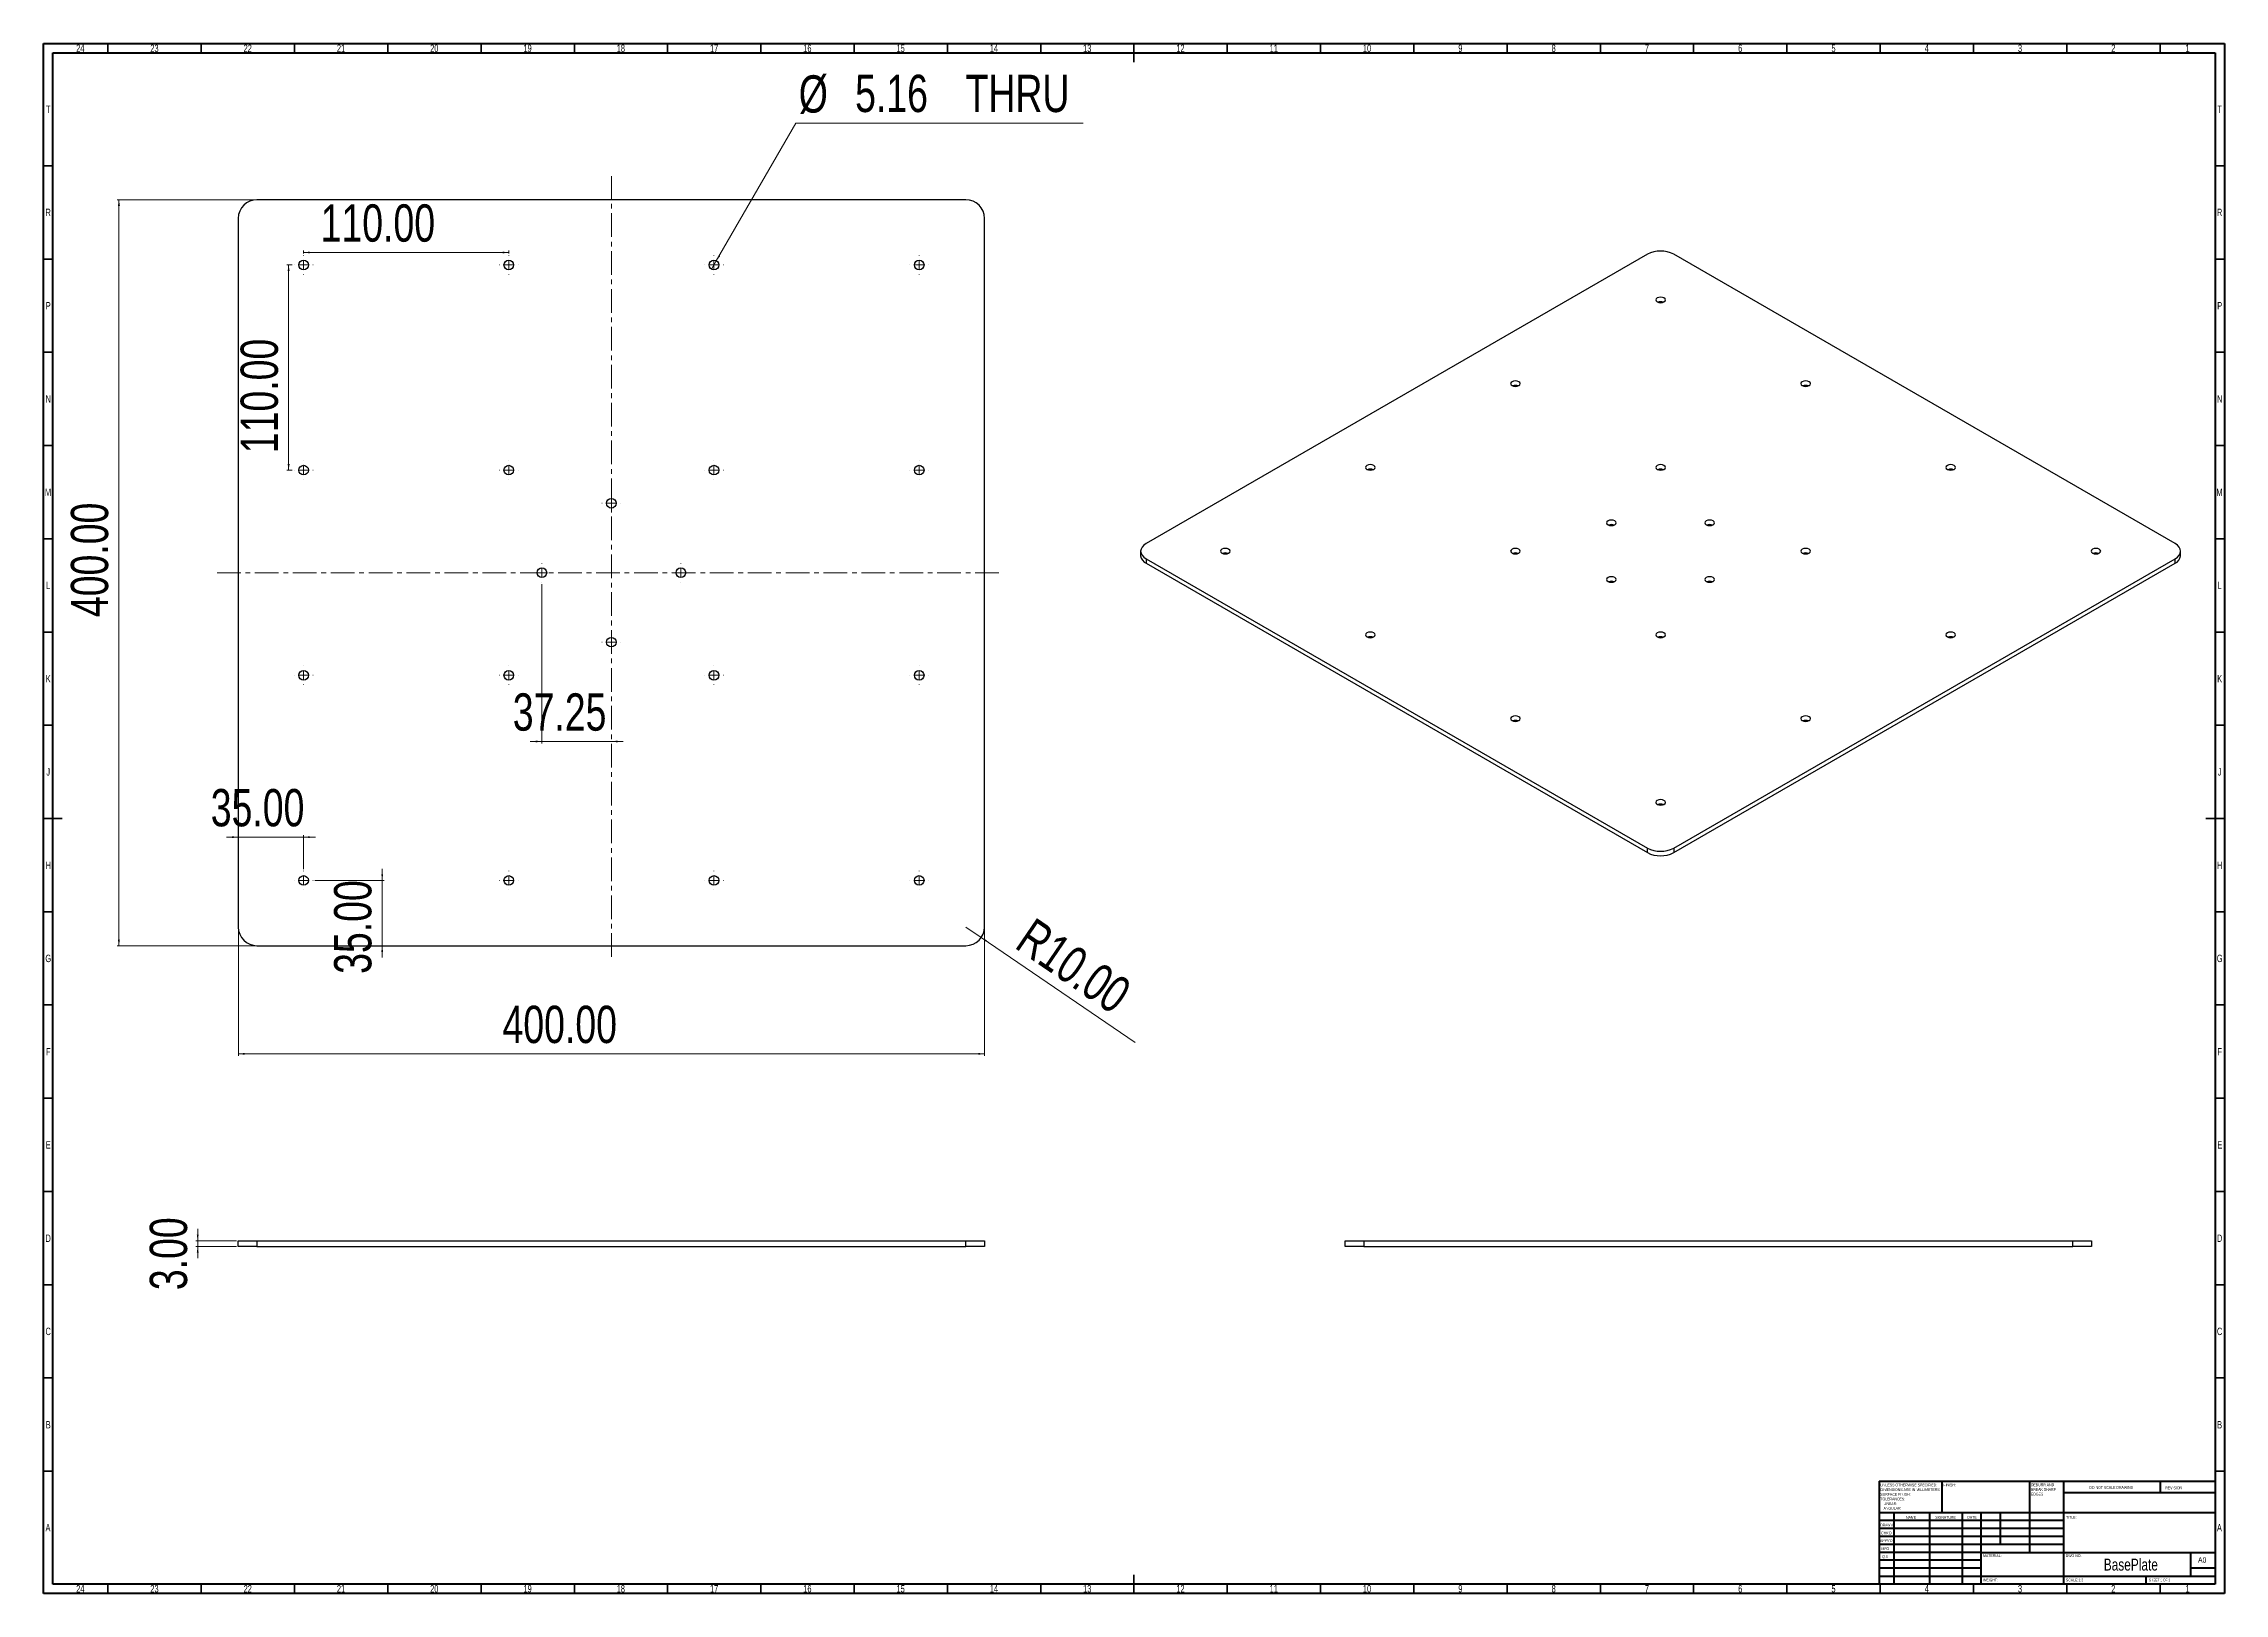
# Model space of a CAD drawing. Header units: millimetres. Extents: x 15 to 1184, y 5 to 836.
import ezdxf

# ---------------------------------------------------------------- set-up
doc = ezdxf.new("R2010")
doc.units = ezdxf.units.MM
doc.linetypes.add('CENTERX2', pattern=[20.32, 12.7, -2.54, 2.54, -2.54])
doc.styles.add('SLDTEXTSTYLE0', font='TXT', dxfattribs={"width": 0.75})
doc.styles.add('SLDTEXTSTYLE1', font='TXT', dxfattribs={"width": 0.686449})
doc.styles.add('SLDTEXTSTYLE2', font='TXT', dxfattribs={"width": 0.6875})
doc.dimstyles.new('SLDDIMSTYLE0', dxfattribs={"dimtxt": 20, "dimasz": 3.302, "dimexe": 0, "dimexo": 0.0625, "dimgap": 5, "dimtad": 1, "dimrnd": 1e-09, "dimzin": 4, "dimdsep": 46, "dimtxsty": 'SLDTEXTSTYLE0', "dimsah": 1, "dimcen": 0.09, "dimadec": 0, "dimazin": 1, "dimtfac": 1, "dimtmove": 0, "dimatfit": 0, "dimfxl": 0, "dimfrac": 2, "dimtolj": 1, "dimtzin": 12, "dimarcsym": 0})
doc.dimstyles.new('SLDDIMSTYLE1', dxfattribs={"dimtxt": 20, "dimasz": 3.302, "dimexe": 0, "dimexo": 0.0625, "dimgap": 5, "dimtad": 1, "dimrnd": 1e-09, "dimzin": 4, "dimdsep": 46, "dimtxsty": 'SLDTEXTSTYLE0', "dimsah": 1, "dimcen": 0.09, "dimadec": 0, "dimazin": 1, "dimtfac": 1, "dimtofl": 0, "dimtmove": 0, "dimatfit": 3, "dimfxl": 0, "dimfrac": 2, "dimtolj": 1, "dimtzin": 12, "dimarcsym": 0})
doc.dimstyles.new('SLDDIMSTYLE2', dxfattribs={"dimtxt": 20, "dimasz": 3.302, "dimexe": 0, "dimexo": 0.0625, "dimgap": 5, "dimtad": 1, "dimrnd": 1e-09, "dimzin": 4, "dimdsep": 46, "dimtxsty": 'SLDTEXTSTYLE0', "dimsah": 1, "dimcen": 0, "dimadec": 0, "dimazin": 1, "dimtfac": 1, "dimtofl": 0, "dimtmove": 0, "dimatfit": 3, "dimfxl": 0, "dimfrac": 2, "dimtolj": 1, "dimtzin": 12, "dimarcsym": 0})
doc.dimstyles.new('SLDDIMSTYLE3', dxfattribs={"dimtxt": 20, "dimasz": 3.302, "dimexe": 0, "dimexo": 0.0625, "dimgap": 5, "dimtad": 1, "dimrnd": 1e-09, "dimzin": 12, "dimdsep": 46, "dimtxsty": 'SLDTEXTSTYLE0', "dimsah": 1, "dimcen": 0.09, "dimadec": 0, "dimazin": 3, "dimtfac": 1, "dimtmove": 0, "dimatfit": 0, "dimfxl": 0, "dimfrac": 2, "dimtolj": 1, "dimtzin": 12, "dimarcsym": 0})
doc.dimstyles.new('SLDDIMSTYLE4', dxfattribs={"dimtxt": 20, "dimasz": 3.302, "dimexe": 0, "dimexo": 0.0625, "dimgap": 5, "dimtad": 0, "dimtih": 1, "dimtoh": 1, "dimrnd": 1e-09, "dimzin": 12, "dimdsep": 46, "dimtxsty": 'SLDTEXTSTYLE0', "dimblk1": 'NONE', "dimsah": 1, "dimcen": 0, "dimadec": 0, "dimazin": 3, "dimtfac": 1, "dimtmove": 0, "dimatfit": 3, "dimldrblk": 'NONE', "dimfxl": 0, "dimfrac": 2, "dimtolj": 1, "dimtzin": 12, "dimarcsym": 0})

# ---------------------------------------------------------------- blocks, each defined once
blk = doc.blocks.new('SW_NOTE_0')
at = {"color": 0, "linetype": 'Continuous', "lineweight": 0, "char_height": 1.5, "attachment_point": 1, "style": 'SLDTEXTSTYLE0'}
for s, insert in [('UNLESS OTHERWISE SPECIFIED:', (0, 1.9)), ('TOLERANCES:', (0, -5.6)), ('DIMENSIONS ARE IN MILLIMETERS', (0, -0.6)), ('SURFACE FINISH:', (0, -3.1)), ('ANGULAR:', (1.7, -10.6)), ('LINEAR:', (1.7, -8.1))]:
    blk.add_mtext(s, dxfattribs=dict(at, insert=insert))
blk = doc.blocks.new('SW_NOTE_0_1')
at = {"color": 0, "linetype": 'Continuous', "lineweight": 0, "char_height": 1.5, "attachment_point": 1, "style": 'SLDTEXTSTYLE0'}
for s, insert in [('DEBURR AND', (0, 1.9)), ('BREAK SHARP', (0, -0.6)), ('EDGES', (0, -3.1))]:
    blk.add_mtext(s, dxfattribs=dict(at, insert=insert))
blk = doc.blocks.new('_D')
at = {"color": 7, "linetype": 'Continuous', "lineweight": 0}
for p, q in [((97.6, 194), (97.6, 200.4)), ((118.4, 194), (96.6, 194)), ((118.4, 191), (96.6, 191)), ((97.6, 194), (97.6, 191)), ((97.6, 191), (97.6, 184.7))]:
    blk.add_line(p, q, dxfattribs=at)
at = {"color": 7, "linetype": 'Continuous', "lineweight": 18}
for points in [[(97.6, 194), (98.1, 197.3), (97.1, 197.3)], [(97.6, 191), (97.1, 187.7), (98.1, 187.7)]]:
    blk.add_solid(points, dxfattribs=at)
at = {"color": 7, "linetype": 'Continuous', "lineweight": 18, "insert": (71.9, 167.6), "char_height": 20, "attachment_point": 1, "rotation": 90, "style": 'SLDTEXTSTYLE0'}
blk.add_mtext('3.00', dxfattribs=at)
blk = doc.blocks.new('_D_1')
at = {"color": 7, "linetype": 'Continuous', "lineweight": 0}
for p, q in [((128.4, 752.3), (54.4, 752.3)), ((55.4, 752.3), (55.4, 352.3)), ((128.4, 352.3), (54.4, 352.3))]:
    blk.add_line(p, q, dxfattribs=at)
at = {"color": 7, "linetype": 'Continuous', "lineweight": 18}
for points in [[(55.4, 752.3), (54.8, 749), (55.9, 749)], [(55.4, 352.3), (55.9, 355.6), (54.8, 355.6)]]:
    blk.add_solid(points, dxfattribs=at)
at = {"color": 7, "linetype": 'Continuous', "lineweight": 18, "insert": (29.6, 528.5), "char_height": 20, "attachment_point": 1, "rotation": 90, "style": 'SLDTEXTSTYLE0'}
blk.add_mtext('400.00', dxfattribs=at)
blk = doc.blocks.new('_D_2')
at = {"color": 7, "linetype": 'Continuous', "lineweight": 0}
for p, q in [((119.4, 361.3), (119.4, 293.3)), ((519.4, 361.3), (519.4, 293.3)), ((119.4, 294.3), (519.4, 294.3))]:
    blk.add_line(p, q, dxfattribs=at)
at = {"color": 7, "linetype": 'Continuous', "lineweight": 18}
for points in [[(119.4, 294.3), (122.7, 293.8), (122.7, 294.8)], [(519.4, 294.3), (516, 294.8), (516, 293.8)]]:
    blk.add_solid(points, dxfattribs=at)
at = {"color": 7, "linetype": 'Continuous', "lineweight": 18, "insert": (261, 320.1), "char_height": 20, "attachment_point": 1, "style": 'SLDTEXTSTYLE0'}
blk.add_mtext('400.00', dxfattribs=at)
blk = doc.blocks.new('_D_3')
at = {"color": 7, "linetype": 'Continuous', "lineweight": 0}
for q in [(509.4, 362.3), (600.2, 300.4)]:
    blk.add_line((517.6, 356.7), q, dxfattribs=at)
at = {"color": 7, "linetype": 'Continuous', "lineweight": 18}
blk.add_solid([(517.6, 356.7), (520.1, 354.4), (520.6, 355.2)], dxfattribs=at)
at = {"color": 7, "linetype": 'Continuous', "lineweight": 18, "insert": (546.1, 368), "char_height": 20, "attachment_point": 1, "rotation": 325.7357, "style": 'SLDTEXTSTYLE0'}
blk.add_mtext('R10.00', dxfattribs=at)
blk = doc.blocks.new('_D_4')
at = {"color": 7, "linetype": 'Continuous', "lineweight": 0}
for p, q in [((119.4, 410.5), (113, 410.5)), ((154.4, 410.5), (119.4, 410.5)), ((154.4, 393.4), (154.4, 411.5)), ((154.4, 410.5), (160.7, 410.5))]:
    blk.add_line(p, q, dxfattribs=at)
at = {"color": 7, "linetype": 'Continuous', "lineweight": 18}
for points in [[(119.4, 410.5), (116, 411), (116, 410)], [(154.4, 410.5), (157.7, 410), (157.7, 411)]]:
    blk.add_solid(points, dxfattribs=at)
at = {"color": 7, "linetype": 'Continuous', "lineweight": 18, "insert": (104.6, 436.3), "char_height": 20, "attachment_point": 1, "style": 'SLDTEXTSTYLE0'}
blk.add_mtext('35.00', dxfattribs=at)
blk = doc.blocks.new('_D_5')
at = {"color": 7, "linetype": 'Continuous', "lineweight": 0}
for p, q in [((160.4, 387.3), (197.5, 387.3)), ((196.5, 387.3), (196.5, 393.6)), ((196.5, 387.3), (196.5, 352.3)), ((196.5, 352.3), (196.5, 345.9))]:
    blk.add_line(p, q, dxfattribs=at)
at = {"color": 7, "linetype": 'Continuous', "lineweight": 18}
for points in [[(196.5, 387.3), (197, 390.6), (196, 390.6)], [(196.5, 352.3), (196, 349), (197, 349)]]:
    blk.add_solid(points, dxfattribs=at)
at = {"color": 7, "linetype": 'Continuous', "lineweight": 18, "insert": (170.7, 337.2), "char_height": 20, "attachment_point": 1, "rotation": 90, "style": 'SLDTEXTSTYLE0'}
blk.add_mtext('35.00', dxfattribs=at)
blk = doc.blocks.new('_D_6')
at = {"color": 7, "linetype": 'Continuous', "lineweight": 0}
for p, q in [((154.4, 723.4), (154.4, 725)), ((264.4, 723.4), (264.4, 725)), ((154.4, 724), (264.4, 724))]:
    blk.add_line(p, q, dxfattribs=at)
at = {"color": 7, "linetype": 'Continuous', "lineweight": 18}
for points in [[(154.4, 724), (157.7, 723.5), (157.7, 724.5)], [(264.4, 724), (261, 724.5), (261, 723.5)]]:
    blk.add_solid(points, dxfattribs=at)
at = {"color": 7, "linetype": 'Continuous', "lineweight": 18, "insert": (163.5, 749.8), "char_height": 20, "attachment_point": 1, "style": 'SLDTEXTSTYLE0'}
blk.add_mtext('110.00', dxfattribs=at)
blk = doc.blocks.new('_D_7')
at = {"color": 7, "linetype": 'Continuous', "lineweight": 0}
for p, q in [((148.3, 717.3), (145.3, 717.3)), ((146.3, 717.3), (146.3, 607.3)), ((148.3, 607.3), (145.3, 607.3))]:
    blk.add_line(p, q, dxfattribs=at)
at = {"color": 7, "linetype": 'Continuous', "lineweight": 18}
for points in [[(146.3, 717.3), (145.8, 714), (146.9, 714)], [(146.3, 607.3), (146.9, 610.6), (145.8, 610.6)]]:
    blk.add_solid(points, dxfattribs=at)
at = {"color": 7, "linetype": 'Continuous', "lineweight": 18, "insert": (120.6, 616.4), "char_height": 20, "attachment_point": 1, "rotation": 90, "style": 'SLDTEXTSTYLE0'}
blk.add_mtext('110.00', dxfattribs=at)
blk = doc.blocks.new('_D_8')
at = {"color": 7, "linetype": 'Continuous', "lineweight": 0}
for p, q in [((282.1, 546.2), (282.1, 460.8)), ((282.1, 461.8), (275.8, 461.8)), ((282.1, 461.8), (319.4, 461.8)), ((319.4, 461.8), (325.7, 461.8))]:
    blk.add_line(p, q, dxfattribs=at)
at = {"color": 7, "linetype": 'Continuous', "lineweight": 18}
for points in [[(282.1, 461.8), (278.8, 462.3), (278.8, 461.3)], [(319.4, 461.8), (322.7, 461.3), (322.7, 462.3)]]:
    blk.add_solid(points, dxfattribs=at)
at = {"color": 7, "linetype": 'Continuous', "lineweight": 18, "insert": (266.5, 487.6), "char_height": 20, "attachment_point": 1, "style": 'SLDTEXTSTYLE0'}
blk.add_mtext('37.25', dxfattribs=at)
blk = doc.blocks.new('_D_9')
at = {"color": 7, "linetype": 'Continuous', "lineweight": 0}
for p, q in [((375.6, 719.5), (418.2, 793.3)), ((418.2, 793.3), (572.3, 793.3)), ((373.1, 715.1), (375.6, 719.5))]:
    blk.add_line(p, q, dxfattribs=at)
at = {"color": 7, "linetype": 'Continuous', "lineweight": 18}
blk.add_solid([(375.6, 719.5), (377.7, 722.1), (376.9, 722.6)], dxfattribs=at)
at = {"color": 7, "linetype": 'Continuous', "lineweight": 18, "char_height": 20, "attachment_point": 1, "style": 'SLDTEXTSTYLE0'}
for s, insert in [('%%c', (419.8, 819)), ('5.16', (450, 819.3)), ('THRU', (509.2, 819.3))]:
    blk.add_mtext(s, dxfattribs=dict(at, insert=insert))
blk = doc.blocks.new('_None')
blk = doc.blocks.new('SW_CENTERMARKSYMBOL_0')
at = {"color": 0, "linetype": 'Continuous', "lineweight": 18}
for p, q in [((-5, 0), (-5.08, 0)), ((0, 0), (-2.5, 0)), ((0, 5), (0, 5.08)), ((0, 0), (0, 2.5)), ((0, 0), (0, -2.5)), ((0, 0), (2.5, 0)), ((5, 0), (5.08, 0)), ((0, -5), (0, -5.08))]:
    blk.add_line(p, q, dxfattribs=at)
blk = doc.blocks.new('SW_CENTERMARKSYMBOL_1')
at = {"color": 0, "linetype": 'Continuous', "lineweight": 18}
for p, q in [((-5, 0), (-5.08, 0)), ((0, 0), (-2.5, 0)), ((0, 5), (0, 5.08)), ((0, 0), (0, 2.5)), ((0, 0), (0, -2.5)), ((0, 0), (2.5, 0)), ((5, 0), (5.08, 0)), ((0, -5), (0, -5.08))]:
    blk.add_line(p, q, dxfattribs=at)
blk = doc.blocks.new('SW_CENTERMARKSYMBOL_2')
at = {"color": 0, "linetype": 'Continuous', "lineweight": 18}
for p, q in [((-5, 0), (-5.08, 0)), ((0, 0), (-2.5, 0)), ((0, 5), (0, 5.08)), ((0, 0), (0, 2.5)), ((0, 0), (0, -2.5)), ((0, 0), (2.5, 0)), ((5, 0), (5.08, 0)), ((0, -5), (0, -5.08))]:
    blk.add_line(p, q, dxfattribs=at)
blk = doc.blocks.new('SW_CENTERMARKSYMBOL_3')
at = {"color": 0, "linetype": 'Continuous', "lineweight": 18}
for p, q in [((-5, 0), (-5.08, 0)), ((0, 0), (-2.5, 0)), ((0, 5), (0, 5.08)), ((0, 0), (0, 2.5)), ((0, 0), (0, -2.5)), ((0, 0), (2.5, 0)), ((5, 0), (5.08, 0)), ((0, -5), (0, -5.08))]:
    blk.add_line(p, q, dxfattribs=at)
blk = doc.blocks.new('SW_CENTERMARKSYMBOL_4')
at = {"color": 0, "linetype": 'Continuous', "lineweight": 18}
for p, q in [((-5, 0), (-5.08, 0)), ((0, 0), (-2.5, 0)), ((0, 5), (0, 5.08)), ((0, 0), (0, 2.5)), ((0, 0), (0, -2.5)), ((0, 0), (2.5, 0)), ((5, 0), (5.08, 0)), ((0, -5), (0, -5.08))]:
    blk.add_line(p, q, dxfattribs=at)
blk = doc.blocks.new('SW_CENTERMARKSYMBOL_5')
at = {"color": 0, "linetype": 'Continuous', "lineweight": 18}
for p, q in [((-5, 0), (-5.08, 0)), ((0, 0), (-2.5, 0)), ((0, 5), (0, 5.08)), ((0, 0), (0, 2.5)), ((0, 0), (0, -2.5)), ((0, 0), (2.5, 0)), ((5, 0), (5.08, 0)), ((0, -5), (0, -5.08))]:
    blk.add_line(p, q, dxfattribs=at)
blk = doc.blocks.new('SW_CENTERMARKSYMBOL_6')
at = {"color": 0, "linetype": 'Continuous', "lineweight": 18}
for p, q in [((-5, 0), (-5.08, 0)), ((0, 0), (-2.5, 0)), ((0, 5), (0, 5.08)), ((0, 0), (0, 2.5)), ((0, 0), (0, -2.5)), ((0, 0), (2.5, 0)), ((5, 0), (5.08, 0)), ((0, -5), (0, -5.08))]:
    blk.add_line(p, q, dxfattribs=at)
blk = doc.blocks.new('SW_CENTERMARKSYMBOL_7')
at = {"color": 0, "linetype": 'Continuous', "lineweight": 18}
for p, q in [((-5, 0), (-5.08, 0)), ((0, 0), (-2.5, 0)), ((0, 5), (0, 5.08)), ((0, 0), (0, 2.5)), ((0, 0), (0, -2.5)), ((0, 0), (2.5, 0)), ((5, 0), (5.08, 0)), ((0, -5), (0, -5.08))]:
    blk.add_line(p, q, dxfattribs=at)
blk = doc.blocks.new('SW_CENTERMARKSYMBOL_8')
at = {"color": 0, "linetype": 'Continuous', "lineweight": 18}
for p, q in [((-5, 0), (-5.08, 0)), ((0, 0), (-2.5, 0)), ((0, 5), (0, 5.08)), ((0, 0), (0, 2.5)), ((0, 0), (0, -2.5)), ((0, 0), (2.5, 0)), ((5, 0), (5.08, 0)), ((0, -5), (0, -5.08))]:
    blk.add_line(p, q, dxfattribs=at)
blk = doc.blocks.new('SW_CENTERMARKSYMBOL_9')
at = {"color": 0, "linetype": 'Continuous', "lineweight": 18}
for p, q in [((-5, 0), (-5.08, 0)), ((0, 0), (-2.5, 0)), ((0, 5), (0, 5.08)), ((0, 0), (0, 2.5)), ((0, 0), (0, -2.5)), ((0, 0), (2.5, 0)), ((5, 0), (5.08, 0)), ((0, -5), (0, -5.08))]:
    blk.add_line(p, q, dxfattribs=at)
blk = doc.blocks.new('SW_CENTERMARKSYMBOL_10')
at = {"color": 0, "linetype": 'Continuous', "lineweight": 18}
for p, q in [((-5, 0), (-5.08, 0)), ((0, 0), (-2.5, 0)), ((0, 5), (0, 5.08)), ((0, 0), (0, 2.5)), ((0, 0), (0, -2.5)), ((0, 0), (2.5, 0)), ((5, 0), (5.08, 0)), ((0, -5), (0, -5.08))]:
    blk.add_line(p, q, dxfattribs=at)
blk = doc.blocks.new('SW_CENTERMARKSYMBOL_11')
at = {"color": 0, "linetype": 'Continuous', "lineweight": 18}
for p, q in [((-5, 0), (-5.08, 0)), ((0, 0), (-2.5, 0)), ((0, 5), (0, 5.08)), ((0, 0), (0, 2.5)), ((0, 0), (0, -2.5)), ((0, 0), (2.5, 0)), ((5, 0), (5.08, 0)), ((0, -5), (0, -5.08))]:
    blk.add_line(p, q, dxfattribs=at)
blk = doc.blocks.new('SW_CENTERMARKSYMBOL_12')
at = {"color": 0, "linetype": 'Continuous', "lineweight": 18}
for p, q in [((-5, 0), (-5.08, 0)), ((0, 0), (-2.5, 0)), ((0, 5), (0, 5.08)), ((0, 0), (0, 2.5)), ((0, 0), (0, -2.5)), ((0, 0), (2.5, 0)), ((5, 0), (5.08, 0)), ((0, -5), (0, -5.08))]:
    blk.add_line(p, q, dxfattribs=at)
blk = doc.blocks.new('SW_CENTERMARKSYMBOL_13')
at = {"color": 0, "linetype": 'Continuous', "lineweight": 18}
for p, q in [((-5, 0), (-5.08, 0)), ((0, 0), (-2.5, 0)), ((0, 5), (0, 5.08)), ((0, 0), (0, 2.5)), ((0, 0), (0, -2.5)), ((0, 0), (2.5, 0)), ((5, 0), (5.08, 0)), ((0, -5), (0, -5.08))]:
    blk.add_line(p, q, dxfattribs=at)
blk = doc.blocks.new('SW_CENTERMARKSYMBOL_14')
at = {"color": 0, "linetype": 'Continuous', "lineweight": 18}
for p, q in [((-5, 0), (-5.08, 0)), ((0, 0), (-2.5, 0)), ((0, 5), (0, 5.08)), ((0, 0), (0, 2.5)), ((0, 0), (0, -2.5)), ((0, 0), (2.5, 0)), ((5, 0), (5.08, 0)), ((0, -5), (0, -5.08))]:
    blk.add_line(p, q, dxfattribs=at)
blk = doc.blocks.new('SW_CENTERMARKSYMBOL_15')
at = {"color": 0, "linetype": 'Continuous', "lineweight": 18}
for p, q in [((-5, 0), (-5.08, 0)), ((0, 0), (-2.5, 0)), ((0, 5), (0, 5.08)), ((0, 0), (0, 2.5)), ((0, 0), (0, -2.5)), ((0, 0), (2.5, 0)), ((5, 0), (5.08, 0)), ((0, -5), (0, -5.08))]:
    blk.add_line(p, q, dxfattribs=at)
blk = doc.blocks.new('SW_CENTERMARKSYMBOL_16')
at = {"color": 0, "linetype": 'Continuous', "lineweight": 18}
for p, q in [((-5, 0), (-5.08, 0)), ((0, 0), (-2.5, 0)), ((0, 5), (0, 5.08)), ((0, 0), (0, 2.5)), ((0, 0), (0, -2.5)), ((0, 0), (2.5, 0)), ((5, 0), (5.08, 0)), ((0, -5), (0, -5.08))]:
    blk.add_line(p, q, dxfattribs=at)
blk = doc.blocks.new('SW_CENTERMARKSYMBOL_17')
at = {"color": 0, "linetype": 'Continuous', "lineweight": 18}
for p, q in [((-5, 0), (-5.08, 0)), ((0, 0), (-2.5, 0)), ((0, 5), (0, 5.08)), ((0, 0), (0, 2.5)), ((0, 0), (0, -2.5)), ((0, 0), (2.5, 0)), ((5, 0), (5.08, 0)), ((0, -5), (0, -5.08))]:
    blk.add_line(p, q, dxfattribs=at)
blk = doc.blocks.new('SW_CENTERMARKSYMBOL_18')
at = {"color": 0, "linetype": 'Continuous', "lineweight": 18}
for p, q in [((-5, 0), (-5.08, 0)), ((0, 0), (-2.5, 0)), ((0, 5), (0, 5.08)), ((0, 0), (0, 2.5)), ((0, 0), (0, -2.5)), ((0, 0), (2.5, 0)), ((5, 0), (5.08, 0)), ((0, -5), (0, -5.08))]:
    blk.add_line(p, q, dxfattribs=at)
blk = doc.blocks.new('SW_CENTERMARKSYMBOL_19')
at = {"color": 0, "linetype": 'Continuous', "lineweight": 18}
for p, q in [((-5, 0), (-5.08, 0)), ((0, 0), (-2.5, 0)), ((0, 5), (0, 5.08)), ((0, 0), (0, 2.5)), ((0, 0), (0, -2.5)), ((0, 0), (2.5, 0)), ((5, 0), (5.08, 0)), ((0, -5), (0, -5.08))]:
    blk.add_line(p, q, dxfattribs=at)

msp = doc.modelspace()

# ---------------------------------------------------------------- linework, layer by layer
at = {"color": 7, "linetype": 'Continuous', "lineweight": 70}
for p, q in [((15, 5), (15, 836)), ((15, 836), (1184, 836)), ((20, 10), (20, 831)), ((20, 831), (1179, 831)), ((1179, 831), (1179, 10)), ((1184, 836), (1184, 5)), ((1184, 5), (15, 5)), ((1179, 10), (20, 10))]:
    msp.add_line(p, q, dxfattribs=at)
at = {"color": 7, "linetype": 'Continuous', "lineweight": 35}
for p, q in [((49.5, 831), (49.5, 836)), ((99.5, 831), (99.5, 836)), ((149.5, 831), (149.5, 836)), ((199.5, 831), (199.5, 836)), ((249.5, 831), (249.5, 836)), ((299.5, 831), (299.5, 836)), ((349.5, 831), (349.5, 836)), ((399.5, 831), (399.5, 836)), ((449.5, 831), (449.5, 836)), ((499.5, 831), (499.5, 836)), ((549.5, 831), (549.5, 836)), ((599.5, 836), (599.5, 826)), ((599.5, 831), (599.5, 836)), ((649.5, 831), (649.5, 836)), ((699.5, 831), (699.5, 836)), ((749.5, 831), (749.5, 836)), ((799.5, 831), (799.5, 836)), ((849.5, 831), (849.5, 836)), ((899.5, 831), (899.5, 836)), ((949.5, 831), (949.5, 836)), ((999.5, 831), (999.5, 836)), ((1049.5, 831), (1049.5, 836)), ((1099.5, 831), (1099.5, 836)), ((1149.5, 831), (1149.5, 836)), ((20, 770.5), (15, 770.5)), ((1179, 770.5), (1184, 770.5)), ((20, 720.5), (15, 720.5)), ((1179, 720.5), (1184, 720.5)), ((20, 670.5), (15, 670.5)), ((1179, 670.5), (1184, 670.5)), ((20, 620.5), (15, 620.5)), ((1179, 620.5), (1184, 620.5)), ((20, 570.5), (15, 570.5)), ((1179, 570.5), (1184, 570.5)), ((20, 520.5), (15, 520.5)), ((1179, 520.5), (1184, 520.5)), ((20, 470.5), (15, 470.5)), ((1179, 470.5), (1184, 470.5)), ((15, 420.5), (25, 420.5)), ((20, 420.5), (15, 420.5)), ((1184, 420.5), (1174, 420.5)), ((1179, 420.5), (1184, 420.5)), ((20, 370.5), (15, 370.5)), ((1179, 370.5), (1184, 370.5)), ((20, 320.5), (15, 320.5)), ((1179, 320.5), (1184, 320.5)), ((20, 270.5), (15, 270.5)), ((1179, 270.5), (1184, 270.5)), ((20, 220.5), (15, 220.5)), ((1179, 220.5), (1184, 220.5)), ((20, 170.5), (15, 170.5)), ((1179, 170.5), (1184, 170.5)), ((20, 120.5), (15, 120.5)), ((1179, 120.5), (1184, 120.5)), ((20, 70.5), (15, 70.5)), ((1179, 70.5), (1184, 70.5)), ((599.5, 5), (599.5, 15)), ((49.5, 10), (49.5, 5)), ((99.5, 10), (99.5, 5)), ((149.5, 10), (149.5, 5)), ((199.5, 10), (199.5, 5)), ((249.5, 10), (249.5, 5)), ((299.5, 10), (299.5, 5)), ((349.5, 10), (349.5, 5)), ((399.5, 10), (399.5, 5)), ((449.5, 10), (449.5, 5)), ((499.5, 10), (499.5, 5)), ((549.5, 10), (549.5, 5)), ((599.5, 10), (599.5, 5)), ((649.5, 10), (649.5, 5)), ((699.5, 10), (699.5, 5)), ((749.5, 10), (749.5, 5)), ((799.5, 10), (799.5, 5)), ((849.5, 10), (849.5, 5)), ((899.5, 10), (899.5, 5)), ((949.5, 10), (949.5, 5)), ((999.5, 10), (999.5, 5)), ((1049.5, 10), (1049.5, 5)), ((1099.5, 10), (1099.5, 5)), ((1149.5, 10), (1149.5, 5))]:
    msp.add_line(p, q, dxfattribs=at)
at = {"color": 7, "linetype": 'CENTERX2', "lineweight": 18}
for p, q in [((319.351, 346.246), (319.351, 764.856)), ((107.978, 552.29), (529.025, 552.29))]:
    msp.add_line(p, q, dxfattribs=at)
at = {"color": 7, "linetype": 'Continuous', "lineweight": 25}
for p, q in [((509.351, 752.29), (129.351, 752.29)), ((119.351, 742.29), (119.351, 362.29)), ((519.351, 362.29), (519.351, 742.29)), ((874.695, 723.053), (605.994, 567.935)), ((1157.537, 567.935), (888.837, 723.053)), ((603.065, 563.853), (603.065, 561.404)), ((1160.466, 561.404), (1160.466, 563.853)), ((605.994, 559.771), (874.695, 404.654)), ((605.994, 559.771), (605.994, 557.322)), ((605.994, 557.322), (874.695, 402.204)), ((888.837, 404.654), (1157.537, 559.771)), ((888.837, 402.204), (1157.537, 557.322)), ((1157.537, 557.322), (1157.537, 559.771)), ((874.695, 402.204), (874.695, 404.654)), ((888.837, 404.654), (888.837, 402.204)), ((129.351, 352.29), (509.351, 352.29)), ((119.351, 191.01), (119.351, 194.01)), ((119.351, 194.01), (129.351, 194.01)), ((129.351, 191.01), (119.351, 191.01)), ((129.351, 194.01), (129.351, 191.01)), ((129.351, 194.01), (509.351, 194.01)), ((129.351, 191.01), (509.351, 191.01)), ((509.351, 191.01), (509.351, 194.01)), ((509.351, 194.01), (519.351, 194.01)), ((519.351, 191.01), (509.351, 191.01)), ((519.351, 194.01), (519.351, 191.01)), ((712.781, 191.01), (712.781, 194.01)), ((712.781, 194.01), (722.781, 194.01)), ((722.781, 191.01), (712.781, 191.01)), ((722.781, 194.01), (722.781, 191.01)), ((722.781, 194.01), (1102.781, 194.01)), ((722.781, 191.01), (1102.781, 191.01)), ((1102.781, 191.01), (1102.781, 194.01)), ((1102.781, 194.01), (1112.781, 194.01)), ((1112.781, 191.01), (1102.781, 191.01)), ((1112.781, 194.01), (1112.781, 191.01))]:
    msp.add_line(p, q, dxfattribs=at)
at = {"color": 7, "linetype": 'Continuous', "lineweight": 50}
for p, q in [((999, 65.25), (1179, 65.25)), ((999, 65.25), (999, 10)), ((1032.8, 48.25), (1032.8, 65.25)), ((1079.6, 65.25), (1079.6, 27)), ((1097.8, 65.25), (1097.8, 10)), ((1179, 58.875), (1097.8, 58.875)), ((1149.8, 58.875), (1149.8, 65.25)), ((1179, 48.25), (999, 48.25)), ((1006.8, 48.25), (1006.8, 10)), ((1025.991, 48.25), (1025.991, 10)), ((1043.399, 48.25), (1043.399, 10)), ((1053.6, 10), (1053.6, 48.25)), ((1064, 31.25), (1064, 48.25)), ((1097.8, 44), (999, 44)), ((1097.8, 39.75), (999, 39.75)), ((1097.8, 35.5), (999, 35.5)), ((1097.8, 31.25), (999, 31.25)), ((1053.6, 27), (999, 27)), ((1053.6, 27), (1179, 27)), ((1166, 14.25), (1166, 27)), ((1053.6, 22.75), (999, 22.75)), ((1053.6, 18.5), (999, 18.5)), ((999, 14.25), (1179, 14.25)), ((1142, 10), (1142, 14.25)), ((1179, 18.5), (1166, 18.5))]:
    msp.add_line(p, q, dxfattribs=at)
at = {"color": 7, "linetype": 'Continuous', "lineweight": 25, "flags": 128}
for points in [[(879.941, 697.508), (880.778, 697.185), (881.766, 697.071), (882.753, 697.185), (883.59, 697.508), (884.149, 697.991), (884.346, 698.561), (884.149, 699.131), (883.59, 699.614), (882.753, 699.937), (881.766, 700.05), (880.778, 699.937), (879.941, 699.614), (879.382, 699.131), (879.186, 698.561), (879.382, 697.991), (879.941, 697.508)], [(802.16, 652.605), (802.997, 652.282), (803.984, 652.169), (804.971, 652.282), (805.808, 652.605), (806.367, 653.088), (806.564, 653.658), (806.367, 654.228), (805.808, 654.711), (804.971, 655.034), (803.984, 655.148), (802.997, 655.034), (802.16, 654.711), (801.6, 654.228), (801.404, 653.658), (801.6, 653.088), (802.16, 652.605)], [(957.723, 652.605), (958.56, 652.282), (959.547, 652.169), (960.535, 652.282), (961.372, 652.605), (961.931, 653.088), (962.127, 653.658), (961.931, 654.228), (961.372, 654.711), (960.535, 655.034), (959.547, 655.148), (958.56, 655.034), (957.723, 654.711), (957.164, 654.228), (956.967, 653.658), (957.164, 653.088), (957.723, 652.605)], [(724.378, 607.703), (725.215, 607.38), (726.202, 607.266), (727.189, 607.38), (728.026, 607.703), (728.586, 608.186), (728.782, 608.756), (728.586, 609.326), (728.026, 609.809), (727.189, 610.132), (726.202, 610.245), (725.215, 610.132), (724.378, 609.809), (723.819, 609.326), (723.622, 608.756), (723.819, 608.186), (724.378, 607.703)], [(879.941, 607.703), (880.778, 607.38), (881.766, 607.266), (882.753, 607.38), (883.59, 607.703), (884.149, 608.186), (884.346, 608.756), (884.149, 609.326), (883.59, 609.809), (882.753, 610.132), (881.766, 610.245), (880.778, 610.132), (879.941, 609.809), (879.382, 609.326), (879.186, 608.756), (879.382, 608.186), (879.941, 607.703)], [(1035.505, 607.703), (1036.342, 607.38), (1037.329, 607.266), (1038.316, 607.38), (1039.153, 607.703), (1039.713, 608.186), (1039.909, 608.756), (1039.713, 609.326), (1039.153, 609.809), (1038.316, 610.132), (1037.329, 610.245), (1036.342, 610.132), (1035.505, 609.809), (1034.946, 609.326), (1034.749, 608.756), (1034.946, 608.186), (1035.505, 607.703)], [(853.602, 578.006), (854.439, 577.683), (855.426, 577.57), (856.413, 577.683), (857.25, 578.006), (857.81, 578.489), (858.006, 579.059), (857.81, 579.629), (857.25, 580.112), (856.413, 580.435), (855.426, 580.548), (854.439, 580.435), (853.602, 580.112), (853.042, 579.629), (852.846, 579.059), (853.042, 578.489), (853.602, 578.006)], [(906.281, 578.006), (907.118, 577.683), (908.105, 577.57), (909.093, 577.683), (909.93, 578.006), (910.489, 578.489), (910.685, 579.059), (910.489, 579.629), (909.93, 580.112), (909.093, 580.435), (908.105, 580.548), (907.118, 580.435), (906.281, 580.112), (905.722, 579.629), (905.525, 579.059), (905.722, 578.489), (906.281, 578.006)], [(605.994, 567.935), (604.75, 567.061), (603.826, 566.063), (603.257, 564.98), (603.065, 563.853), (603.257, 562.727), (603.826, 561.644), (604.75, 560.646), (605.994, 559.771)], [(646.596, 562.8), (647.433, 562.477), (648.42, 562.364), (649.408, 562.477), (650.245, 562.8), (650.804, 563.283), (651, 563.853), (650.804, 564.423), (650.245, 564.907), (649.408, 565.229), (648.42, 565.343), (647.433, 565.229), (646.596, 564.907), (646.037, 564.423), (645.84, 563.853), (646.037, 563.283), (646.596, 562.8)], [(802.16, 562.8), (802.997, 562.477), (803.984, 562.364), (804.971, 562.477), (805.808, 562.8), (806.367, 563.283), (806.564, 563.853), (806.367, 564.423), (805.808, 564.907), (804.971, 565.229), (803.984, 565.343), (802.997, 565.229), (802.16, 564.907), (801.6, 564.423), (801.404, 563.853), (801.6, 563.283), (802.16, 562.8)], [(957.723, 562.8), (958.56, 562.477), (959.547, 562.364), (960.535, 562.477), (961.372, 562.8), (961.931, 563.283), (962.127, 563.853), (961.931, 564.423), (961.372, 564.907), (960.535, 565.229), (959.547, 565.343), (958.56, 565.229), (957.723, 564.907), (957.164, 564.423), (956.967, 563.853), (957.164, 563.283), (957.723, 562.8)], [(1113.287, 562.8), (1114.124, 562.477), (1115.111, 562.364), (1116.098, 562.477), (1116.935, 562.8), (1117.494, 563.283), (1117.691, 563.853), (1117.494, 564.423), (1116.935, 564.907), (1116.098, 565.229), (1115.111, 565.343), (1114.124, 565.229), (1113.287, 564.907), (1112.727, 564.423), (1112.531, 563.853), (1112.727, 563.283), (1113.287, 562.8)], [(1157.537, 559.771), (1158.781, 560.646), (1159.705, 561.644), (1160.274, 562.727), (1160.466, 563.853), (1160.274, 564.98), (1159.705, 566.063), (1158.781, 567.061), (1157.537, 567.935)], [(853.602, 547.595), (854.439, 547.272), (855.426, 547.158), (856.413, 547.272), (857.25, 547.595), (857.81, 548.078), (858.006, 548.648), (857.81, 549.218), (857.25, 549.701), (856.413, 550.024), (855.426, 550.137), (854.439, 550.024), (853.602, 549.701), (853.042, 549.218), (852.846, 548.648), (853.042, 548.078), (853.602, 547.595)], [(906.281, 547.595), (907.118, 547.272), (908.105, 547.158), (909.093, 547.272), (909.93, 547.595), (910.489, 548.078), (910.685, 548.648), (910.489, 549.218), (909.93, 549.701), (909.093, 550.024), (908.105, 550.137), (907.118, 550.024), (906.281, 549.701), (905.722, 549.218), (905.525, 548.648), (905.722, 548.078), (906.281, 547.595)], [(724.378, 517.898), (725.215, 517.575), (726.202, 517.462), (727.189, 517.575), (728.026, 517.898), (728.586, 518.381), (728.782, 518.951), (728.586, 519.521), (728.026, 520.004), (727.189, 520.327), (726.202, 520.44), (725.215, 520.327), (724.378, 520.004), (723.819, 519.521), (723.622, 518.951), (723.819, 518.381), (724.378, 517.898)], [(879.941, 517.898), (880.778, 517.575), (881.766, 517.462), (882.753, 517.575), (883.59, 517.898), (884.149, 518.381), (884.346, 518.951), (884.149, 519.521), (883.59, 520.004), (882.753, 520.327), (881.766, 520.44), (880.778, 520.327), (879.941, 520.004), (879.382, 519.521), (879.186, 518.951), (879.382, 518.381), (879.941, 517.898)], [(1035.505, 517.898), (1036.342, 517.575), (1037.329, 517.462), (1038.316, 517.575), (1039.153, 517.898), (1039.713, 518.381), (1039.909, 518.951), (1039.713, 519.521), (1039.153, 520.004), (1038.316, 520.327), (1037.329, 520.44), (1036.342, 520.327), (1035.505, 520.004), (1034.946, 519.521), (1034.749, 518.951), (1034.946, 518.381), (1035.505, 517.898)], [(802.16, 472.995), (802.997, 472.672), (803.984, 472.559), (804.971, 472.672), (805.808, 472.995), (806.367, 473.479), (806.564, 474.048), (806.367, 474.618), (805.808, 475.102), (804.971, 475.425), (803.984, 475.538), (802.997, 475.425), (802.16, 475.102), (801.6, 474.618), (801.404, 474.048), (801.6, 473.479), (802.16, 472.995)], [(957.723, 472.995), (958.56, 472.672), (959.547, 472.559), (960.535, 472.672), (961.372, 472.995), (961.931, 473.479), (962.127, 474.048), (961.931, 474.618), (961.372, 475.102), (960.535, 475.425), (959.547, 475.538), (958.56, 475.425), (957.723, 475.102), (957.164, 474.618), (956.967, 474.048), (957.164, 473.479), (957.723, 472.995)], [(879.941, 428.093), (880.778, 427.77), (881.766, 427.657), (882.753, 427.77), (883.59, 428.093), (884.149, 428.576), (884.346, 429.146), (884.149, 429.716), (883.59, 430.199), (882.753, 430.522), (881.766, 430.635), (880.778, 430.522), (879.941, 430.199), (879.382, 429.716), (879.186, 429.146), (879.382, 428.576), (879.941, 428.093)]]:
    msp.add_lwpolyline(points, dxfattribs=at)
at = {"color": 7, "linetype": 'Continuous', "lineweight": 25}
for centre in [(154.351, 717.29), (264.351, 717.29), (374.351, 717.29), (484.351, 717.29), (154.351, 607.29), (264.351, 607.29), (374.351, 607.29), (484.351, 607.29), (319.351, 589.54), (282.101, 552.29), (356.601, 552.29), (319.351, 515.04), (154.351, 497.29), (264.351, 497.29), (374.351, 497.29), (484.351, 497.29), (154.351, 387.29), (264.351, 387.29), (374.351, 387.29), (484.351, 387.29)]:
    msp.add_circle(centre, 2.58, dxfattribs=at)
for centre, radius, start, end in [((129.351, 742.29), 10, 90, 180), ((509.351, 742.29), 10, 0, 90), ((881.766, 709.406), 15.37, 62.609672, 117.390328), ((881.766, 693.472), 4.134, 69.199216, 110.800784), ((803.984, 648.569), 4.134, 69.199216, 110.800784), ((959.547, 648.569), 4.134, 69.199216, 110.800784), ((726.202, 603.667), 4.134, 69.199216, 110.800784), ((881.766, 603.667), 4.134, 69.199216, 110.800784), ((1037.329, 603.667), 4.134, 69.199216, 110.800784), ((855.426, 573.97), 4.134, 69.199216, 110.800784), ((908.105, 573.97), 4.134, 69.199216, 110.800784), ((608.07, 561.903), 5.029, 185.694799, 245.625342), ((648.42, 558.764), 4.134, 69.199216, 110.800784), ((803.984, 558.764), 4.134, 69.199216, 110.800784), ((959.547, 558.764), 4.134, 69.199216, 110.800784), ((1115.111, 558.764), 4.134, 69.199216, 110.800784), ((1155.462, 561.903), 5.029, 294.374658, 354.305201), ((855.426, 543.559), 4.134, 69.199216, 110.800784), ((908.105, 543.559), 4.134, 69.199216, 110.800784), ((726.202, 513.862), 4.134, 69.199216, 110.800784), ((881.766, 513.862), 4.134, 69.199216, 110.800784), ((1037.329, 513.862), 4.134, 69.199216, 110.800784), ((803.984, 468.959), 4.134, 69.199216, 110.800784), ((959.547, 468.959), 4.134, 69.199216, 110.800784), ((881.766, 424.057), 4.134, 69.199216, 110.800784), ((881.766, 418.301), 15.37, 242.609672, 297.390328), ((881.766, 415.851), 15.37, 242.609672, 297.390328), ((129.351, 362.29), 10, 180, 270), ((509.351, 362.29), 10, 270, 0)]:
    msp.add_arc(centre, radius, start, end, dxfattribs=at)

# ---------------------------------------------------------------- block references
at = {"color": 7, "linetype": 'Continuous', "lineweight": 0}
for name, p in [('SW_CENTERMARKSYMBOL_4', (154.351, 717.29)), ('SW_CENTERMARKSYMBOL_15', (264.351, 717.29)), ('SW_CENTERMARKSYMBOL_14', (374.351, 717.29)), ('SW_CENTERMARKSYMBOL_13', (484.351, 717.29)), ('SW_CENTERMARKSYMBOL_7', (154.351, 607.29)), ('SW_CENTERMARKSYMBOL_12', (264.351, 607.29)), ('SW_CENTERMARKSYMBOL_16', (374.351, 607.29)), ('SW_CENTERMARKSYMBOL_17', (484.351, 607.29)), ('SW_CENTERMARKSYMBOL_1', (319.351, 589.54)), ('SW_CENTERMARKSYMBOL_2', (282.101, 552.29)), ('SW_CENTERMARKSYMBOL_0', (356.601, 552.29)), ('SW_CENTERMARKSYMBOL_3', (319.351, 515.04)), ('SW_CENTERMARKSYMBOL_6', (154.351, 497.29)), ('SW_CENTERMARKSYMBOL_18', (264.351, 497.29)), ('SW_CENTERMARKSYMBOL_19', (374.351, 497.29)), ('SW_CENTERMARKSYMBOL_8', (484.351, 497.29)), ('SW_CENTERMARKSYMBOL_5', (154.351, 387.29)), ('SW_CENTERMARKSYMBOL_9', (264.351, 387.29)), ('SW_CENTERMARKSYMBOL_10', (374.351, 387.29)), ('SW_CENTERMARKSYMBOL_11', (484.351, 387.29)), ('SW_NOTE_0', (999.594, 61.987)), ('SW_NOTE_0_1', (1080.309, 62.069))]:
    msp.add_blockref(name, p, dxfattribs=at)

# ---------------------------------------------------------------- texts
for s, insert, char_height, attachment_point, style in [('24', (34.67, 835.474), 3.9687, 2, 'SLDTEXTSTYLE0'), ('23', (74.42, 835.474), 3.9687, 2, 'SLDTEXTSTYLE0'), ('22', (124.42, 835.474), 3.9687, 2, 'SLDTEXTSTYLE0'), ('21', (174.42, 835.474), 3.9687, 2, 'SLDTEXTSTYLE0'), ('20', (224.42, 835.474), 3.9687, 2, 'SLDTEXTSTYLE0'), ('19', (274.42, 835.474), 3.9687, 2, 'SLDTEXTSTYLE0'), ('18', (324.42, 835.474), 3.9687, 2, 'SLDTEXTSTYLE0'), ('17', (374.42, 835.474), 3.9687, 2, 'SLDTEXTSTYLE0'), ('16', (424.42, 835.474), 3.9687, 2, 'SLDTEXTSTYLE0'), ('15', (474.42, 835.474), 3.9687, 2, 'SLDTEXTSTYLE0'), ('14', (524.42, 835.474), 3.9687, 2, 'SLDTEXTSTYLE0'), ('13', (574.42, 835.474), 3.9687, 2, 'SLDTEXTSTYLE0'), ('12', (624.42, 835.474), 3.9687, 2, 'SLDTEXTSTYLE0'), ('11', (674.42, 835.474), 3.9687, 2, 'SLDTEXTSTYLE0'), ('10', (724.42, 835.474), 3.9687, 2, 'SLDTEXTSTYLE0'), ('9', (774.46, 835.474), 3.969, 2, 'SLDTEXTSTYLE0'), ('8', (824.46, 835.474), 3.969, 2, 'SLDTEXTSTYLE0'), ('7', (874.46, 835.474), 3.969, 2, 'SLDTEXTSTYLE0'), ('6', (924.46, 835.474), 3.969, 2, 'SLDTEXTSTYLE0'), ('5', (974.46, 835.474), 3.969, 2, 'SLDTEXTSTYLE0'), ('4', (1024.46, 835.474), 3.969, 2, 'SLDTEXTSTYLE0'), ('3', (1074.46, 835.474), 3.969, 2, 'SLDTEXTSTYLE0'), ('2', (1124.46, 835.474), 3.969, 2, 'SLDTEXTSTYLE0'), ('1', (1164.21, 835.474), 3.969, 2, 'SLDTEXTSTYLE0'), ('T', (17.488, 802.724), 3.969, 2, 'SLDTEXTSTYLE0'), ('T', (1181.488, 802.724), 3.969, 2, 'SLDTEXTSTYLE0'), ('R', (17.444, 747.474), 3.969, 2, 'SLDTEXTSTYLE0'), ('R', (1181.444, 747.474), 3.969, 2, 'SLDTEXTSTYLE0'), ('P', (17.485, 697.418), 3.969, 2, 'SLDTEXTSTYLE0'), ('P', (1181.485, 697.418), 3.969, 2, 'SLDTEXTSTYLE0'), ('N', (17.464, 647.474), 3.969, 2, 'SLDTEXTSTYLE0'), ('N', (1181.464, 647.474), 3.969, 2, 'SLDTEXTSTYLE0'), ('M', (17.362, 597.418), 3.969, 2, 'SLDTEXTSTYLE0'), ('M', (1181.362, 597.418), 3.969, 2, 'SLDTEXTSTYLE0'), ('L', (17.455, 547.474), 3.969, 2, 'SLDTEXTSTYLE0'), ('L', (1181.455, 547.474), 3.969, 2, 'SLDTEXTSTYLE0'), ('K', (17.489, 497.418), 3.969, 2, 'SLDTEXTSTYLE0'), ('K', (1181.489, 497.418), 3.969, 2, 'SLDTEXTSTYLE0'), ('J', (17.465, 447.474), 3.969, 2, 'SLDTEXTSTYLE0'), ('J', (1181.465, 447.474), 3.969, 2, 'SLDTEXTSTYLE0'), ('H', (17.49, 397.418), 3.969, 2, 'SLDTEXTSTYLE0'), ('H', (1181.49, 397.418), 3.969, 2, 'SLDTEXTSTYLE0'), ('G', (17.487, 347.474), 3.969, 2, 'SLDTEXTSTYLE0'), ('G', (1181.487, 347.474), 3.969, 2, 'SLDTEXTSTYLE0'), ('F', (17.458, 297.418), 3.969, 2, 'SLDTEXTSTYLE0'), ('F', (1181.458, 297.418), 3.969, 2, 'SLDTEXTSTYLE0'), ('E', (17.508, 247.474), 3.969, 2, 'SLDTEXTSTYLE0'), ('E', (1181.508, 247.474), 3.969, 2, 'SLDTEXTSTYLE0'), ('D', (17.453, 197.418), 3.969, 2, 'SLDTEXTSTYLE0'), ('D', (1181.453, 197.418), 3.969, 2, 'SLDTEXTSTYLE0'), ('C', (17.459, 147.474), 3.969, 2, 'SLDTEXTSTYLE0'), ('C', (1181.459, 147.474), 3.969, 2, 'SLDTEXTSTYLE0'), ('B', (17.471, 97.418), 3.969, 2, 'SLDTEXTSTYLE0'), ('B', (1181.471, 97.418), 3.969, 2, 'SLDTEXTSTYLE0'), ('FINISH:', (1033.371, 63.919), 1.5, 1, 'SLDTEXTSTYLE0'), ('DO NOT SCALE DRAWING', (1111.615, 62.533), 1.5, 1, 'SLDTEXTSTYLE0'), ('REVISION', (1152.328, 62.335), 1.5, 1, 'SLDTEXTSTYLE0'), ('A', (17.34, 42.224), 3.969, 2, 'SLDTEXTSTYLE0'), ('DRAWN', (999.643, 42.385), 1.5, 1, 'SLDTEXTSTYLE1'), ("CHK'D", (999.939, 38.162), 1.5, 1, 'SLDTEXTSTYLE0'), ('NAME', (1013.322, 46.501), 1.5, 1, 'SLDTEXTSTYLE0'), ('SIGNATURE', (1029.034, 46.562), 1.5, 1, 'SLDTEXTSTYLE0'), ('DATE', (1046.215, 46.576), 1.5, 1, 'SLDTEXTSTYLE0'), ('TITLE:', (1099.09, 46.576), 1.5, 1, 'SLDTEXTSTYLE0'), ('A', (1181.34, 42.224), 3.969, 2, 'SLDTEXTSTYLE0'), ("APPV'D", (999.402, 34.066), 1.5, 1, 'SLDTEXTSTYLE0'), ('MFG', (1000.124, 29.716), 1.5, 1, 'SLDTEXTSTYLE0'), ('Q.A', (1000.509, 25.505), 1.5, 1, 'SLDTEXTSTYLE0'), ('MATERIAL:', (1054.646, 25.986), 1.5, 1, 'SLDTEXTSTYLE0'), ('DWG NO.', (1098.953, 25.986), 1.5, 1, 'SLDTEXTSTYLE0'), ('BasePlate', (1133.855, 23.607), 6.35, 2, 'SLDTEXTSTYLE0'), ('A0', (1169.871, 24.406), 2.9104, 1, 'SLDTEXTSTYLE0'), ('WEIGHT:', (1054.618, 12.949), 1.4986, 1, 'SLDTEXTSTYLE0'), ('SCALE:1:2', (1099.074, 12.9), 1.5, 1, 'SLDTEXTSTYLE0'), ('SHEET 1 OF 1', (1143.478, 12.9), 1.5, 1, 'SLDTEXTSTYLE2'), ('24', (34.67, 9.474), 3.9687, 2, 'SLDTEXTSTYLE0'), ('23', (74.42, 9.474), 3.9687, 2, 'SLDTEXTSTYLE0'), ('22', (124.42, 9.474), 3.9687, 2, 'SLDTEXTSTYLE0'), ('21', (174.42, 9.474), 3.9687, 2, 'SLDTEXTSTYLE0'), ('20', (224.42, 9.474), 3.9687, 2, 'SLDTEXTSTYLE0'), ('19', (274.42, 9.474), 3.9687, 2, 'SLDTEXTSTYLE0'), ('18', (324.42, 9.474), 3.9687, 2, 'SLDTEXTSTYLE0'), ('17', (374.42, 9.474), 3.9687, 2, 'SLDTEXTSTYLE0'), ('16', (424.42, 9.474), 3.9687, 2, 'SLDTEXTSTYLE0'), ('15', (474.42, 9.474), 3.9687, 2, 'SLDTEXTSTYLE0'), ('14', (524.42, 9.474), 3.9687, 2, 'SLDTEXTSTYLE0'), ('13', (574.42, 9.474), 3.9687, 2, 'SLDTEXTSTYLE0'), ('12', (624.42, 9.474), 3.9687, 2, 'SLDTEXTSTYLE0'), ('11', (674.42, 9.474), 3.9687, 2, 'SLDTEXTSTYLE0'), ('10', (724.42, 9.474), 3.9687, 2, 'SLDTEXTSTYLE0'), ('9', (774.46, 9.474), 3.969, 2, 'SLDTEXTSTYLE0'), ('8', (824.46, 9.474), 3.969, 2, 'SLDTEXTSTYLE0'), ('7', (874.46, 9.474), 3.969, 2, 'SLDTEXTSTYLE0'), ('6', (924.46, 9.474), 3.969, 2, 'SLDTEXTSTYLE0'), ('5', (974.46, 9.474), 3.969, 2, 'SLDTEXTSTYLE0'), ('4', (1024.46, 9.474), 3.969, 2, 'SLDTEXTSTYLE0'), ('3', (1074.46, 9.474), 3.969, 2, 'SLDTEXTSTYLE0'), ('2', (1124.46, 9.474), 3.969, 2, 'SLDTEXTSTYLE0'), ('1', (1164.21, 9.474), 3.969, 2, 'SLDTEXTSTYLE0')]:
    msp.add_mtext(s, dxfattribs=dict(at, insert=insert, char_height=char_height, attachment_point=attachment_point, style=style))

# ---------------------------------------------------------------- dimensions: what is measured, and where the dimension line sits
at = {"color": 7, "linetype": 'Continuous', "lineweight": 18}
dim = msp.add_diameter_dim_2p(p1=(373.061, 715.056), p2=(375.641, 719.524), text='<> THRU', dimstyle='SLDDIMSTYLE4', dxfattribs=at)
dim.commit()
dim.dimension.update_dxf_attribs({"geometry": '_D_9', "text_midpoint": (496.062, 809.289), "dimtype": 163})
for base, p1, p2, dimstyle, picture, middle in [((55.351, 352.29), (129.351, 752.29), (129.351, 352.29), 'SLDDIMSTYLE1', '_D_1', (55.351, 569.186)), ((146.343, 607.29), (149.271, 717.29), (149.271, 607.29), 'SLDDIMSTYLE1', '_D_7', (146.343, 657.049)), ((196.525, 352.29), (159.431, 387.29), (129.351, 352.29), 'SLDDIMSTYLE0', '_D_5', (196.525, 370.498)), ((97.64, 191.01), (119.351, 194.01), (119.351, 191.01), 'SLDDIMSTYLE0', '_D', (97.64, 193.429))]:
    dim = msp.add_linear_dim(base=base, p1=p1, p2=p2, angle=90, dimstyle=dimstyle, dxfattribs=at)
    dim.commit()
    dim.dimension.update_dxf_attribs({"geometry": picture, "text_midpoint": middle, "dimtype": 160})
for base, p1, p2, dimstyle, picture, middle in [((264.351, 724.001), (154.351, 722.37), (264.351, 722.37), 'SLDDIMSTYLE1', '_D_6', (204.179, 724.001)), ((319.351, 461.83), (282.101, 547.21), (319.351, 346.246), 'SLDDIMSTYLE3', '_D_8', (299.749, 461.83)), ((119.351, 410.495), (154.351, 392.37), (119.351, 362.29), 'SLDDIMSTYLE0', '_D_4', (137.883, 410.495)), ((519.351, 294.29), (119.351, 362.29), (519.351, 362.29), 'SLDDIMSTYLE1', '_D_2', (301.609, 294.29))]:
    dim = msp.add_linear_dim(base=base, p1=p1, p2=p2, dimstyle=dimstyle, dxfattribs=at)
    dim.commit()
    dim.dimension.update_dxf_attribs({"geometry": picture, "text_midpoint": middle, "dimtype": 160})
dim = msp.add_radius_dim(center=(509.351, 362.29), mpoint=(517.616, 356.66), dimstyle='SLDDIMSTYLE2', dxfattribs=at)
dim.commit()
dim.dimension.update_dxf_attribs({"geometry": '_D_3', "text_midpoint": (567.429, 322.725), "dimtype": 164})

doc.saveas('drawing.dxf')
